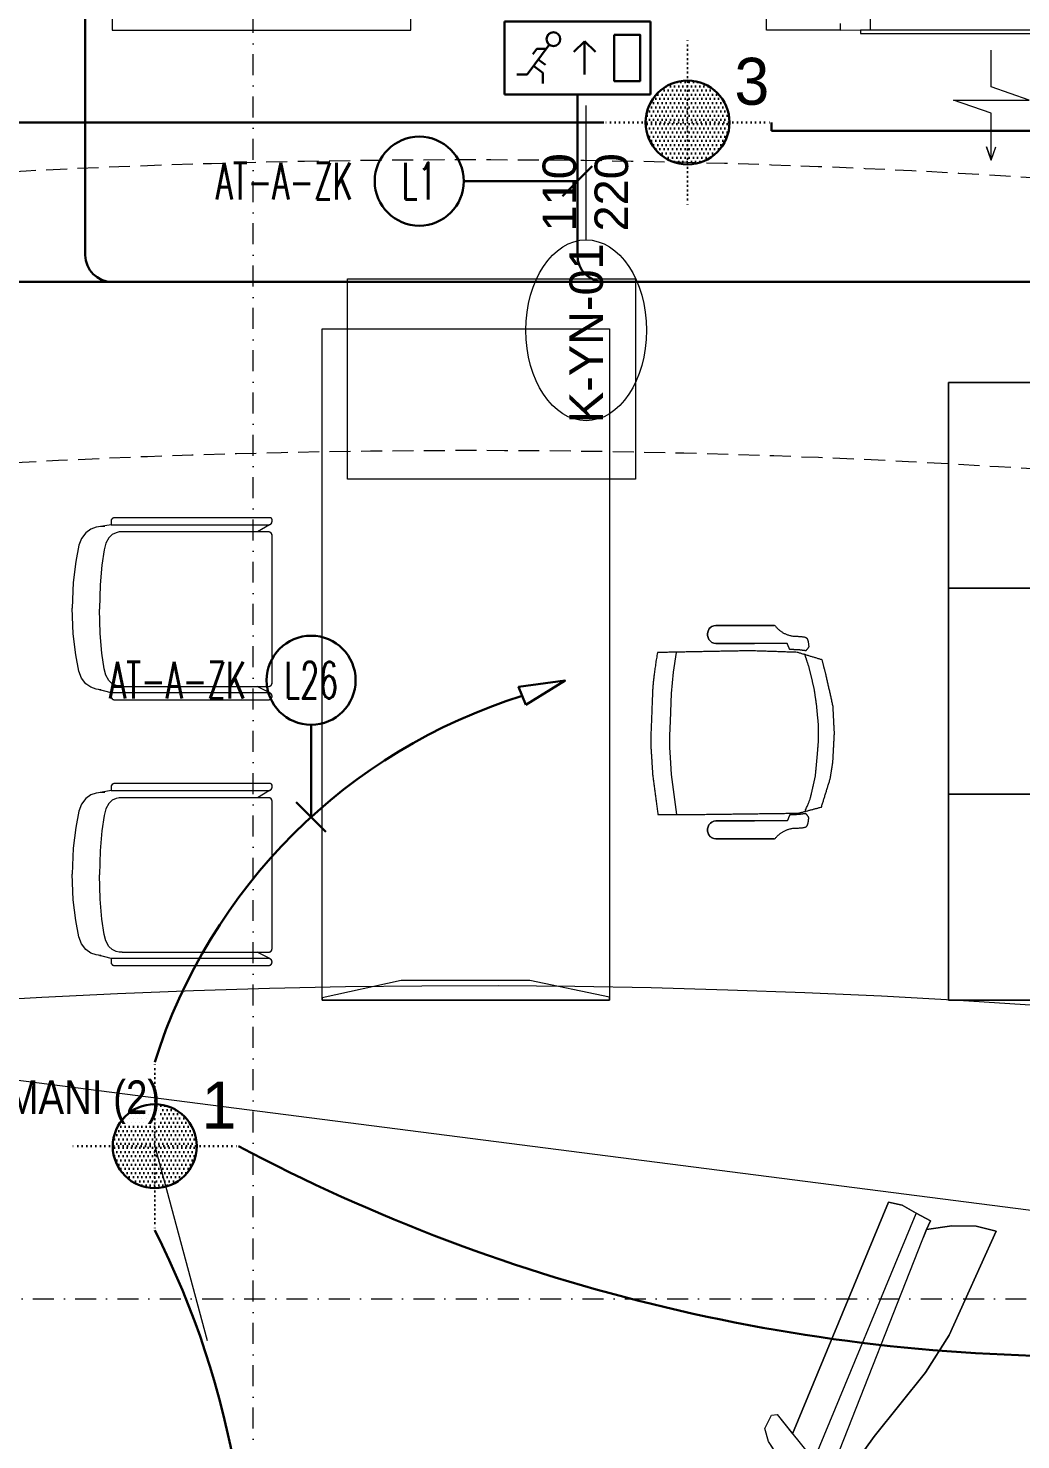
# Model space of a CAD drawing. Extents: x -1701 to 23780, y -363 to 7742.
# Drawn here: x 3955.5 to 4251.3, y 1943 to 2363.6 of the extents above; entities that cross this region are included whole.
import ezdxf
from ezdxf.enums import TextEntityAlignment as Align

# ---------------------------------------------------------------- set-up
doc = ezdxf.new("R2010")
doc.units = 0
doc.header["$LTSCALE"] = 25
doc.header["$MEASUREMENT"] = 0
for name, pattern in [('Audi$0$DASHDOT2', [0.5, 0.25, -0.125, 0, -0.125]), ('Audi$0$DOT2', [0.125, 0, -0.125]), ('Audi$0$HIDDEN', [0.375, 0.25, -0.125]), ('DOT2', [0.125, 0, -0.125])]:
    doc.linetypes.add(name, pattern=pattern)
doc.layers.get('0').update_dxf_attribs({"color": 9, "lineweight": 9})
for name, color, linetype, lineweight in [('31', 9, 'Continuous', 9), ('Audi$0$04', 8, 'Continuous', 9), ('Audi$0$05', 8, 'Continuous', 9), ('Audi$0$06D', 8, 'Continuous', 9), ('Audi$0$10', 8, 'Continuous', 9), ('Audi$0$11', 8, 'Continuous', 9), ('Audi$0$14', 8, 'Continuous', 9), ('Audi$0$20', 8, 'Audi$0$DOT2', 9), ('Audi$0$21', 8, 'Continuous', 9), ('Audi$0$22', 8, 'Continuous', 9), ('Audi$0$24', 8, 'Audi$0$DASHDOT2', 9), ('Audi$0$32-ekipman', 8, 'Continuous', 9), ('Audi$0$35', 8, 'Continuous', 9), ('E-1x8 W ACİL ÇIKIŞ ARMATÜRÜ (TİP2)', 7, 'Continuous', 30), ('E-Aydınlatma', 7, 'Continuous', 30), ('E-KABLO', 7, 'Continuous', 30), ('E-LİNYE', 7, 'Continuous', 30), ('E-YUKARI ÇIKAN HAT', 7, 'Continuous', 30)]:
    doc.layers.add(name, color=color, linetype=linetype, lineweight=lineweight)
doc.styles.add('Audi$0$Arial', font='arial.ttf', dxfattribs={"height": 2.5})
doc.styles.add('Audi$0$MuuM_TEXT-STANDART', font='ARIALN.TTF')
doc.styles.add('E-YAZI', font='txttw.shx')
doc.styles.add('TX-TEXT', font='')
doc.styles.get('TX-TEXT').set_extended_font_data('TrSah Futura Lt BT')

# ---------------------------------------------------------------- blocks, each defined once
blk = doc.blocks.new('Audi$0$P-AKS_AUDI')
at = {"layer": 'Audi$0$24'}
for points in [[(-700, -2590), (-700, 1250)], [(-3840, -800), (360, -800)]]:
    blk.add_lwpolyline(points, dxfattribs=at)
blk = doc.blocks.new('Audi$0$p-krt-yangindolabi_vw')
at = {"linetype": 'Continuous'}
blk.add_lwpolyline([(-37.41, 54.8), (-36, 58.78), (-36, 44.76), (-47.25, 40.82), (-24.75, 40.82), (-36, 36.88), (-36, 25.98)], dxfattribs=at)
for points in [[(-36, 58.78), (-37.41, 54.8)], [(-36, 58.78), (-34.59, 54.8)]]:
    blk.add_lwpolyline(points)
for points in [[(-72, 20), (-75, 20), (-75, 21), (3, 21), (3, 20)], [(-72, 0), (0, 0), (0, 20), (-72, 20)], [(0, 20), (-72, 0), (0, 0)]]:
    blk.add_lwpolyline(points, close=True)
blk = doc.blocks.new('Audi$0$p-zemin kat')
at = {"layer": 'Audi$0$11'}
blk.add_lwpolyline([(4197.5, 2363), (4287.5, 2363.15)], dxfattribs=at)
at = {"layer": 'Audi$0$14'}
for points in [[(3908, 2819.3), (3908, 2803), (3980.5, 2803), (3980.5, 2803), (3980.5, 2803), (3980.5, 2363), (4060.5, 2363), (4069.5, 2363), (4069.5, 2382), (4064.5, 2382), (4064.5, 2447), (3999.5, 2447), (3999.5, 2743), (4064.5, 2743), (4064.5, 2808), (4069.5, 2808), (4069.5, 2826.86)], [(4197.5, 2365), (4197.5, 2363), (4175.5, 2363), (4175.5, 2382), (4180.5, 2382), (4180.5, 2562), (4199.5, 2562), (4199.5, 2492), (4300.5, 2492), (4300.5, 2517), (4730.5, 2517), (4730.5, 2783), (4300.5, 2783), (4300.5, 2803), (4199.5, 2803), (4199.5, 2668), (4180.5, 2668), (4180.5, 2808), (4175.5, 2808), (4175.5, 2825)]]:
    blk.add_lwpolyline(points, dxfattribs=at)
at = {"layer": 'Audi$0$20', "linetype": 'Audi$0$HIDDEN', "lineweight": 0}
blk.add_arc((4088.57, -323.37), 2647.53, 80.45701, 156.55486, dxfattribs=at)
at = {"layer": 'Audi$0$24'}
blk.add_blockref('Audi$0$P-AKS_AUDI', (4722.5, 2785), dxfattribs=at)
at = {"layer": 'Audi$0$32-ekipman', "xscale": -1, "rotation": 180}
blk.add_blockref('Audi$0$p-krt-yangindolabi_vw', (4278.5, 2383), dxfattribs=at)
blk = doc.blocks.new('Audi$0$0_doorno')
blk.add_lwpolyline([(4.5, 0), (12.5, 0)])
blk.add_ellipse((-0.891, 0), major_axis=(-5.391, 0), ratio=0.666667)
at = {"style": 'Audi$0$Arial'}
blk.add_attdef('YUKSEKLIK', text='', height=2, dxfattribs=at).set_placement((5, 12.3), align=Align.TOP_LEFT)
blk.add_attdef('KAPINO', text='', height=2, dxfattribs=at).set_placement((0, 0), align=Align.MIDDLE)
blk.add_attdef('GENISLIK', text='', height=2, dxfattribs=at).set_placement((5, -3.789), align=Align.BOTTOM_LEFT)
blk = doc.blocks.new('Audi$0$Group-322-1')
for p, q in [((384781.331, 69370.2105), (384781.2966, 69370.1597)), ((384781.5743, 69369.9737), (384781.331, 69370.2105)), ((384781.2966, 69370.1597), (384781.2703, 69370.0916)), ((384781.2703, 69370.0916), (384781.2557, 69370.0172)), ((384781.2352, 69370.0373), (384781.1991, 69370.0045)), ((384781.2557, 69370.0172), (384781.2352, 69370.0373)), ((384781.9623, 69369.3941), (384781.2557, 69370.0169)), ((384781.2557, 69370.0169), (384781.2754, 69369.9991)), ((384781.1619, 69369.9731), (384781.1407, 69369.9383)), ((384781.1991, 69370.0045), (384781.1619, 69369.9731)), ((384781.784, 69369.4706), (384781.1997, 69370.004)), ((384781.6545, 69369.8691), (384781.5743, 69369.9737)), ((384781.1407, 69369.9383), (384781.6919, 69369.4347)), ((384781.7823, 69369.6607), (384781.6545, 69369.8691)), ((384781.9441, 69369.4245), (384781.7823, 69369.6607)), ((384781.6228, 69369.4109), (384781.7921, 69369.4695)), ((384781.7921, 69369.4695), (384781.8013, 69369.4647)), ((384781.8013, 69369.4647), (384781.8317, 69369.4193)), ((384781.8241, 69369.4453), (384781.8377, 69369.4563)), ((384781.8377, 69369.4563), (384781.862, 69369.4435)), ((384781.862, 69369.4435), (384781.8993, 69369.4183)), ((384781.9863, 69369.3597), (384781.9441, 69369.4245)), ((384781.6183, 69369.395), (384781.6228, 69369.4109)), ((384781.6494, 69369.3621), (384781.6183, 69369.395)), ((384781.7937, 69369.3845), (384781.6889, 69369.3595)), ((384781.7664, 69369.3807), (384781.9464, 69369.2177)), ((384781.8226, 69369.3912), (384781.7937, 69369.3845)), ((384781.8894, 69369.3631), (384781.8226, 69369.3912)), ((384781.8317, 69369.4193), (384781.8727, 69369.4049)), ((384781.8993, 69369.4183), (384781.9205, 69369.3851)), ((384781.9205, 69369.3851), (384781.9175, 69369.372)), ((384781.6889, 69369.3595), (384781.6494, 69369.3621)), ((384781.9084, 69369.3622), (384781.8894, 69369.3631)), ((384781.9175, 69369.372), (384781.9084, 69369.3622)), ((384781.9692, 69369.3081), (384781.9114, 69369.3606)), ((384781.97, 69369.3257), (384781.9863, 69369.3597)), ((384781.9978, 69369.329), (384781.9767, 69369.3483)), ((384781.9625, 69369.2298), (384782.008, 69369.3088)), ((384781.9659, 69369.2362), (384781.97, 69369.3257)), ((384782.008, 69369.3088), (384781.9978, 69369.329))]:
    blk.add_line(p, q)
blk.add_lwpolyline([(384781.331, 69370.2105), (384781.5743, 69369.9737), (384781.6545, 69369.8691), (384781.7823, 69369.6607), (384781.9441, 69369.4245), (384781.9863, 69369.3597), (384781.9796, 69369.3457), (384781.9978, 69369.329), (384782.008, 69369.3088), (384781.9659, 69369.2362), (384781.9464, 69369.2177), (384781.7687, 69369.3785), (384781.6889, 69369.3595), (384781.6494, 69369.3621), (384781.6183, 69369.395), (384781.6228, 69369.4109), (384781.6919, 69369.4347), (384781.1407, 69369.9383), (384781.1619, 69369.9731), (384781.1991, 69370.0045), (384781.2352, 69370.0373), (384781.2557, 69370.0169), (384781.2703, 69370.0916), (384781.2966, 69370.1597)], close=True)
blk = doc.blocks.new('Audi$0$p-audi_arac')
at = {"layer": 'Audi$0$06D', "lineweight": 0, "flags": 128}
blk.add_lwpolyline([(695.6, 0.8), (-4.4, 0.8), (-4.4, 400.8), (695.6, 400.8)], close=True, dxfattribs=at)
at = {"xscale": 99.99999999999999, "yscale": 99.99999999999999, "zscale": 99.99999999999999, "rotation": 117.1763778173342}
blk.add_blockref('Audi$0$Group-322-1', (23745751.03, -31061967.79), dxfattribs=at)
blk = doc.blocks.new('Audi$0$Group-41-1')
for p, q in [((384804.5645, 69162.035), (384804.5645, 69161.585)), ((384805.1779, 69162.035), (384804.5645, 69162.035)), ((384805.1779, 69161.585), (384805.1779, 69162.035)), ((384804.5645, 69161.585), (384805.1779, 69161.585))]:
    blk.add_line(p, q)
at = {"flags": 128}
blk.add_lwpolyline([(384804.5645, 69162.035), (384805.1779, 69162.035), (384805.1779, 69161.585), (384804.5645, 69161.585)], close=True, dxfattribs=at)
blk = doc.blocks.new('Audi$0$Group-42-1')
at = {"layer": 'Audi$0$05', "color": 7}
for p in [(-1.2267, 0), (-0.6133, 0), (0, 0)]:
    blk.add_blockref('Audi$0$Group-41-1', p, dxfattribs=at)
blk = doc.blocks.new('Audi$0$Group-32-1')
for p, q in [((384804.5516, 69159.371), (384804.573, 69159.3356)), ((384804.5731, 69159.3699), (384804.573, 69159.3694)), ((384804.573, 69159.3694), (384804.573, 69159.3689)), ((384804.573, 69159.3689), (384804.573, 69158.9239)), ((384804.5732, 69159.3709), (384804.5731, 69159.3704)), ((384804.5731, 69159.3704), (384804.5731, 69159.3699)), ((384804.5733, 69159.3713), (384804.5732, 69159.3709)), ((384804.5735, 69159.3718), (384804.5733, 69159.3713)), ((384804.5736, 69159.3723), (384804.5735, 69159.3718)), ((384804.5738, 69159.3727), (384804.5736, 69159.3723)), ((384804.574, 69159.3732), (384804.5738, 69159.3727)), ((384804.5742, 69159.3736), (384804.574, 69159.3732)), ((384804.5745, 69159.374), (384804.5742, 69159.3736)), ((384804.5747, 69159.3745), (384804.5745, 69159.374)), ((384804.575, 69159.3749), (384804.5747, 69159.3745)), ((384804.5753, 69159.3752), (384804.575, 69159.3749)), ((384804.5756, 69159.3756), (384804.5753, 69159.3752)), ((384804.576, 69159.376), (384804.5756, 69159.3756)), ((384804.5763, 69159.3763), (384804.576, 69159.376)), ((384804.5767, 69159.3766), (384804.5763, 69159.3763)), ((384804.5771, 69159.3769), (384804.5767, 69159.3766)), ((384804.5775, 69159.3772), (384804.5771, 69159.3769)), ((384804.5779, 69159.3775), (384804.5775, 69159.3772)), ((384804.5783, 69159.3777), (384804.5779, 69159.3775)), ((384804.5788, 69159.3779), (384804.5783, 69159.3777)), ((384804.5792, 69159.3781), (384804.5788, 69159.3779)), ((384804.5797, 69159.3783), (384804.5792, 69159.3781)), ((384804.5801, 69159.3785), (384804.5797, 69159.3783)), ((384804.5806, 69159.3786), (384804.5801, 69159.3785)), ((384804.5811, 69159.3787), (384804.5806, 69159.3786)), ((384804.5816, 69159.3788), (384804.5811, 69159.3787)), ((384804.5821, 69159.3789), (384804.5816, 69159.3788)), ((384804.5825, 69159.3789), (384804.5821, 69159.3789)), ((384804.583, 69159.3789), (384804.5825, 69159.3789)), ((384805.023, 69159.3789), (384804.583, 69159.3789)), ((384805.0235, 69159.3789), (384805.023, 69159.3789)), ((384805.024, 69159.3789), (384805.0235, 69159.3789)), ((384805.0245, 69159.3788), (384805.024, 69159.3789)), ((384805.0249, 69159.3787), (384805.0245, 69159.3788)), ((384805.0254, 69159.3786), (384805.0249, 69159.3787)), ((384805.0259, 69159.3785), (384805.0254, 69159.3786)), ((384805.0264, 69159.3783), (384805.0259, 69159.3785)), ((384805.0268, 69159.3781), (384805.0264, 69159.3783)), ((384805.0273, 69159.3779), (384805.0268, 69159.3781)), ((384805.0277, 69159.3777), (384805.0273, 69159.3779)), ((384805.0281, 69159.3775), (384805.0277, 69159.3777)), ((384805.0285, 69159.3772), (384805.0281, 69159.3775)), ((384805.029, 69159.3769), (384805.0285, 69159.3772)), ((384805.0293, 69159.3766), (384805.029, 69159.3769)), ((384805.0297, 69159.3763), (384805.0293, 69159.3766)), ((384805.0301, 69159.376), (384805.0297, 69159.3763)), ((384805.0304, 69159.3756), (384805.0301, 69159.376)), ((384805.0307, 69159.3752), (384805.0304, 69159.3756)), ((384805.031, 69159.3749), (384805.0307, 69159.3752)), ((384805.0313, 69159.3745), (384805.031, 69159.3749)), ((384805.0316, 69159.374), (384805.0313, 69159.3745)), ((384805.0318, 69159.3736), (384805.0316, 69159.374)), ((384805.032, 69159.3732), (384805.0318, 69159.3736)), ((384805.0322, 69159.3727), (384805.032, 69159.3732)), ((384805.0324, 69159.3723), (384805.0322, 69159.3727)), ((384805.0326, 69159.3718), (384805.0324, 69159.3723)), ((384805.0327, 69159.3713), (384805.0326, 69159.3718)), ((384805.0328, 69159.3709), (384805.0327, 69159.3713)), ((384805.0329, 69159.3704), (384805.0328, 69159.3709)), ((384805.0329, 69159.3699), (384805.0329, 69159.3704)), ((384805.033, 69159.3694), (384805.0329, 69159.3699)), ((384805.0521, 69159.3725), (384805.033, 69159.3345)), ((384805.033, 69159.3689), (384805.033, 69159.3694)), ((384805.033, 69158.9322), (384805.033, 69159.3689)), ((384805.033, 69158.9322), (384805.033, 69158.9322)), ((384804.5516, 69158.8992), (384804.558, 69158.8616)), ((384805.0524, 69158.8992), (384805.0423, 69158.8616))]:
    blk.add_line(p, q)
at = {"flags": 128}
for points in [[(384804.5309, 69158.9092), (384804.5309, 69158.9087), (384804.531, 69158.9082), (384804.531, 69158.9077), (384804.5311, 69158.9072), (384804.5312, 69158.9068), (384804.5314, 69158.9063), (384804.5315, 69158.9058), (384804.5317, 69158.9054), (384804.5319, 69158.9049), (384804.5321, 69158.9045), (384804.5324, 69158.904), (384804.5326, 69158.9036), (384804.5329, 69158.9032), (384804.5332, 69158.9028), (384804.5335, 69158.9025), (384804.5339, 69158.9021), (384804.5342, 69158.9018), (384804.5346, 69158.9015), (384804.535, 69158.9012), (384804.5354, 69158.9009), (384804.5358, 69158.9006), (384804.5362, 69158.9004), (384804.5367, 69158.9001), (384804.5371, 69158.8999), (384804.5376, 69158.8998), (384804.538, 69158.8996), (384804.5385, 69158.8995), (384804.539, 69158.8994), (384804.5395, 69158.8993), (384804.54, 69158.8992), (384804.5404, 69158.8992), (384804.5409, 69158.8992), (384804.5516, 69158.8992), (384804.5516, 69159.3689), (384804.5516, 69159.3694), (384804.5516, 69159.3699), (384804.5515, 69159.3704), (384804.5515, 69159.3709), (384804.5513, 69159.3713), (384804.5512, 69159.3718), (384804.5511, 69159.3723), (384804.5509, 69159.3727), (384804.5507, 69159.3732), (384804.5505, 69159.3736), (384804.5502, 69159.374), (384804.55, 69159.3745), (384804.5497, 69159.3749), (384804.5494, 69159.3752), (384804.5491, 69159.3756), (384804.5487, 69159.376), (384804.5484, 69159.3763), (384804.548, 69159.3766), (384804.5476, 69159.3769), (384804.5472, 69159.3772), (384804.5468, 69159.3775), (384804.5464, 69159.3777), (384804.5459, 69159.3779), (384804.5455, 69159.3781), (384804.545, 69159.3783), (384804.5445, 69159.3785), (384804.5441, 69159.3786), (384804.5436, 69159.3787), (384804.5431, 69159.3788), (384804.5426, 69159.3789), (384804.5421, 69159.3789), (384804.5416, 69159.3789), (384804.5359, 69159.3789), (384804.5357, 69159.3789), (384804.5354, 69159.3789), (384804.5352, 69159.3788), (384804.535, 69159.3788), (384804.5347, 69159.3788), (384804.5345, 69159.3787), (384804.5343, 69159.3786), (384804.534, 69159.3785), (384804.5338, 69159.3784), (384804.5336, 69159.3783), (384804.5334, 69159.3782), (384804.5332, 69159.3781), (384804.533, 69159.3779), (384804.5328, 69159.3778), (384804.5326, 69159.3776), (384804.5324, 69159.3774), (384804.5322, 69159.3773), (384804.5321, 69159.3771), (384804.5319, 69159.3769), (384804.5318, 69159.3767), (384804.5316, 69159.3765), (384804.5315, 69159.3763), (384804.5314, 69159.376), (384804.5313, 69159.3758), (384804.5312, 69159.3756), (384804.5312, 69159.3754), (384804.5311, 69159.3751), (384804.531, 69159.3749), (384804.531, 69159.3746), (384804.531, 69159.3744), (384804.5309, 69159.3741), (384804.5309, 69159.3739), (384804.5309, 69158.9092)], [(384805.0521, 69158.8992), (384805.0628, 69158.8992), (384805.0633, 69158.8992), (384805.0638, 69158.8992), (384805.0642, 69158.8993), (384805.0647, 69158.8994), (384805.0652, 69158.8995), (384805.0657, 69158.8996), (384805.0661, 69158.8998), (384805.0666, 69158.8999), (384805.0671, 69158.9001), (384805.0675, 69158.9004), (384805.0679, 69158.9006), (384805.0683, 69158.9009), (384805.0687, 69158.9012), (384805.0691, 69158.9015), (384805.0695, 69158.9018), (384805.0698, 69158.9021), (384805.0702, 69158.9025), (384805.0705, 69158.9028), (384805.0708, 69158.9032), (384805.0711, 69158.9036), (384805.0714, 69158.904), (384805.0716, 69158.9045), (384805.0718, 69158.9049), (384805.072, 69158.9054), (384805.0722, 69158.9058), (384805.0723, 69158.9063), (384805.0725, 69158.9068), (384805.0726, 69158.9072), (384805.0727, 69158.9077), (384805.0727, 69158.9082), (384805.0728, 69158.9087), (384805.0728, 69158.9092), (384805.0728, 69159.3689), (384805.0728, 69159.3694), (384805.0727, 69159.3699), (384805.0727, 69159.3704), (384805.0726, 69159.3709), (384805.0725, 69159.3713), (384805.0723, 69159.3718), (384805.0722, 69159.3723), (384805.072, 69159.3727), (384805.0718, 69159.3732), (384805.0716, 69159.3736), (384805.0714, 69159.374), (384805.0711, 69159.3745), (384805.0708, 69159.3749), (384805.0705, 69159.3752), (384805.0702, 69159.3756), (384805.0698, 69159.376), (384805.0695, 69159.3763), (384805.0691, 69159.3766), (384805.0687, 69159.3769), (384805.0683, 69159.3772), (384805.0679, 69159.3775), (384805.0675, 69159.3777), (384805.0671, 69159.3779), (384805.0666, 69159.3781), (384805.0661, 69159.3783), (384805.0657, 69159.3785), (384805.0652, 69159.3786), (384805.0647, 69159.3787), (384805.0642, 69159.3788), (384805.0638, 69159.3789), (384805.0633, 69159.3789), (384805.0628, 69159.3789), (384805.0621, 69159.3789), (384805.0616, 69159.3789), (384805.0611, 69159.3789), (384805.0606, 69159.3788), (384805.0601, 69159.3787), (384805.0596, 69159.3786), (384805.0592, 69159.3785), (384805.0587, 69159.3783), (384805.0582, 69159.3781), (384805.0578, 69159.3779), (384805.0574, 69159.3777), (384805.0569, 69159.3775), (384805.0565, 69159.3772), (384805.0561, 69159.3769), (384805.0557, 69159.3766), (384805.0554, 69159.3763), (384805.055, 69159.376), (384805.0547, 69159.3756), (384805.0543, 69159.3752), (384805.054, 69159.3749), (384805.0538, 69159.3745), (384805.0535, 69159.374), (384805.0533, 69159.3736), (384805.053, 69159.3732), (384805.0528, 69159.3727), (384805.0527, 69159.3723), (384805.0525, 69159.3718), (384805.0524, 69159.3713), (384805.0523, 69159.3709), (384805.0522, 69159.3704), (384805.0521, 69159.3699), (384805.0521, 69159.3694), (384805.0521, 69159.3689), (384805.0521, 69158.8992)]]:
    blk.add_lwpolyline(points, close=True, dxfattribs=at)
for points in [[(384804.5309, 69158.9092, 0.414214), (384804.5409, 69158.8992), (384804.5516, 69158.8992), (384804.5516, 69159.3689, 0.414214), (384804.5416, 69159.3789), (384804.5359, 69159.3789, 0.414214), (384804.5309, 69159.3739)], [(384805.0521, 69158.8992), (384805.0628, 69158.8992, 0.414214), (384805.0728, 69158.9092), (384805.0728, 69159.3689, 0.414214), (384805.0628, 69159.3789), (384805.0621, 69159.3789, 0.414214), (384805.0521, 69159.3689)]]:
    blk.add_lwpolyline(points, format="xyb", close=True, dxfattribs=at)
blk.add_lwpolyline([(384805.033, 69158.9322), (384805.033, 69159.3689, 0.414214), (384805.023, 69159.3789), (384804.583, 69159.3789, 0.414214), (384804.573, 69159.3689), (384804.573, 69158.9239), (384804.5738, 69158.9202)], format="xyb", dxfattribs=at)
for points in [[(384804.573, 69158.9322), (384804.573, 69158.9239), (384804.5752, 69158.9142), (384804.5804, 69158.903), (384804.5903, 69158.8926), (384804.6064, 69158.8839), (384804.6258, 69158.8783), (384804.6716, 69158.8721), (384804.7307, 69158.8665), (384804.803, 69158.8644)], [(384805.033, 69158.9322), (384805.033, 69158.9239), (384805.0308, 69158.9142), (384805.0256, 69158.903), (384805.0157, 69158.8926), (384804.9996, 69158.8839), (384804.9803, 69158.8783), (384804.9344, 69158.8721), (384804.8753, 69158.8665), (384804.803, 69158.8644)], [(384804.5569, 69158.8806), (384804.5569, 69158.8686), (384804.5592, 69158.8546), (384804.5647, 69158.8386), (384804.5752, 69158.8236), (384804.5922, 69158.8111), (384804.6127, 69158.8031), (384804.6612, 69158.7941), (384804.7237, 69158.7861), (384804.8002, 69158.7831)], [(384805.0434, 69158.8658), (384805.0434, 69158.8686), (384805.0412, 69158.8546), (384805.0357, 69158.8386), (384805.0252, 69158.8236), (384805.0082, 69158.8111), (384804.9877, 69158.8031), (384804.9392, 69158.7941), (384804.8767, 69158.7861), (384804.8002, 69158.7831)]]:
    blk.add_lwpolyline(points, dxfattribs=at)
blk = doc.blocks.new('Audi$0$Group-258-1')
at = {"linetype": 'Continuous'}
for p, q in [((384800.0983, 69164.505), (384800.0936, 69164.5084)), ((384800.71, 69164.505), (384800.7146, 69164.5084)), ((384800.2257, 69164.3995), (384800.1668, 69164.4084)), ((384800.2892, 69164.3936), (384800.2257, 69164.3995)), ((384800.3717, 69164.3904), (384800.2892, 69164.3936)), ((384800.4137, 69164.389), (384800.3717, 69164.3904)), ((384800.4502, 69164.389), (384800.4137, 69164.389)), ((384800.4792, 69164.3908), (384800.4502, 69164.389)), ((384800.5299, 69164.394), (384800.4792, 69164.3908)), ((384800.5895, 69164.4019), (384800.5299, 69164.394)), ((384800.6491, 69164.4097), (384800.5895, 69164.4019))]:
    blk.add_line(p, q, dxfattribs=at)
at = {"linetype": 'Continuous', "flags": 128}
for points in [[(384800.0862, 69164.6997), (384800.0862, 69164.6409), (384800.0862, 69164.6409)], [(384800.722, 69164.6997), (384800.722, 69164.6409), (384800.722, 69164.6409)], [(384800.0862, 69164.6409), (384800.0862, 69164.5259), (384800.0862, 69164.6409)], [(384800.1395, 69164.5259), (384800.1395, 69164.6409), (384800.1395, 69164.6409)], [(384800.6687, 69164.5259), (384800.6687, 69164.6409), (384800.6687, 69164.6409)], [(384800.722, 69164.6409), (384800.722, 69164.5259), (384800.722, 69164.6409)], [(384800.0862, 69164.5259), (384800.0862, 69164.5259), (384800.087, 69164.52)], [(384800.0862, 69164.5259), (384800.087, 69164.52), (384800.087, 69164.52)], [(384800.087, 69164.52), (384800.087, 69164.52), (384800.0892, 69164.5143)], [(384800.087, 69164.52), (384800.0892, 69164.5143), (384800.0892, 69164.5143)], [(384800.0892, 69164.5143), (384800.0892, 69164.5143), (384800.0929, 69164.5094)], [(384800.0892, 69164.5143), (384800.0936, 69164.5084), (384800.0929, 69164.5094)], [(384800.0977, 69164.5054), (384800.0977, 69164.5054), (384800.1034, 69164.5026)], [(384800.0977, 69164.5054), (384800.1034, 69164.5026), (384800.1034, 69164.5026)], [(384800.1034, 69164.5026), (384800.1034, 69164.5026), (384800.1096, 69164.5011)], [(384800.1034, 69164.5026), (384800.1096, 69164.5011), (384800.1096, 69164.5011)], [(384800.1096, 69164.5011), (384800.1096, 69164.5011), (384800.1161, 69164.5011)], [(384800.1096, 69164.5011), (384800.1161, 69164.5011), (384800.1161, 69164.5011)], [(384800.1161, 69164.5011), (384800.1161, 69164.5011), (384800.1223, 69164.5026)], [(384800.1161, 69164.5011), (384800.1223, 69164.5026), (384800.1223, 69164.5026)], [(384800.1223, 69164.5026), (384800.1223, 69164.5026), (384800.128, 69164.5054)], [(384800.1223, 69164.5026), (384800.128, 69164.5054), (384800.128, 69164.5054)], [(384800.128, 69164.5054), (384800.128, 69164.5054), (384800.1328, 69164.5094)], [(384800.128, 69164.5054), (384800.1328, 69164.5094), (384800.1328, 69164.5094)], [(384800.1328, 69164.5094), (384800.1328, 69164.5094), (384800.1365, 69164.5143)], [(384800.1328, 69164.5094), (384800.1365, 69164.5143), (384800.1365, 69164.5143)], [(384800.1365, 69164.5143), (384800.1365, 69164.5143), (384800.1387, 69164.52)], [(384800.1365, 69164.5143), (384800.1387, 69164.52), (384800.1387, 69164.52)], [(384800.1387, 69164.52), (384800.1387, 69164.52), (384800.1395, 69164.5259)], [(384800.1387, 69164.52), (384800.1395, 69164.5259), (384800.1395, 69164.5259)], [(384800.6695, 69164.52), (384800.6695, 69164.52), (384800.6687, 69164.5259)], [(384800.6695, 69164.52), (384800.6687, 69164.5259), (384800.6687, 69164.5259)], [(384800.6718, 69164.5143), (384800.6718, 69164.5143), (384800.6695, 69164.52)], [(384800.6718, 69164.5143), (384800.6695, 69164.52), (384800.6695, 69164.52)], [(384800.6754, 69164.5094), (384800.6754, 69164.5094), (384800.6718, 69164.5143)], [(384800.6754, 69164.5094), (384800.6718, 69164.5143), (384800.6718, 69164.5143)], [(384800.6802, 69164.5054), (384800.6802, 69164.5054), (384800.6754, 69164.5094)], [(384800.6802, 69164.5054), (384800.6754, 69164.5094), (384800.6754, 69164.5094)], [(384800.6859, 69164.5026), (384800.6859, 69164.5026), (384800.6802, 69164.5054)], [(384800.6859, 69164.5026), (384800.6802, 69164.5054), (384800.6802, 69164.5054)], [(384800.6922, 69164.5011), (384800.6922, 69164.5011), (384800.6859, 69164.5026)], [(384800.6922, 69164.5011), (384800.6859, 69164.5026), (384800.6859, 69164.5026)], [(384800.6986, 69164.5011), (384800.6986, 69164.5011), (384800.6922, 69164.5011)], [(384800.6986, 69164.5011), (384800.6922, 69164.5011), (384800.6922, 69164.5011)], [(384800.7048, 69164.5026), (384800.7048, 69164.5026), (384800.6986, 69164.5011)], [(384800.7048, 69164.5026), (384800.6986, 69164.5011), (384800.6986, 69164.5011)], [(384800.7105, 69164.5054), (384800.7105, 69164.5054), (384800.7048, 69164.5026)], [(384800.7105, 69164.5054), (384800.7048, 69164.5026), (384800.7048, 69164.5026)], [(384800.719, 69164.5143), (384800.7146, 69164.5084), (384800.7153, 69164.5094)], [(384800.719, 69164.5143), (384800.719, 69164.5143), (384800.7153, 69164.5094)], [(384800.7213, 69164.52), (384800.7213, 69164.52), (384800.719, 69164.5143)], [(384800.7213, 69164.52), (384800.719, 69164.5143), (384800.719, 69164.5143)], [(384800.722, 69164.5259), (384800.722, 69164.5259), (384800.7213, 69164.52)], [(384800.722, 69164.5259), (384800.7213, 69164.52), (384800.7213, 69164.52)]]:
    blk.add_lwpolyline(points, close=True, dxfattribs=at)
at = {"linetype": 'Continuous'}
for points in [[(384800.4074, 69164.8792), (384800.3673, 69164.8772), (384800.3272, 69164.8751)], [(384800.4932, 69164.8746), (384800.4503, 69164.8769), (384800.4074, 69164.8792)], [(384800.1886, 69164.8426), (384800.1775, 69164.8055), (384800.1663, 69164.7685)], [(384800.2312, 69164.8536), (384800.2099, 69164.8481), (384800.1886, 69164.8426)], [(384800.3272, 69164.8751), (384800.2792, 69164.8644), (384800.2312, 69164.8536)], [(384800.5432, 69164.8666), (384800.5182, 69164.8706), (384800.4932, 69164.8746)], [(384800.6271, 69164.8405), (384800.5851, 69164.8535), (384800.5432, 69164.8666)], [(384800.6454, 69164.7717), (384800.6363, 69164.8061), (384800.6271, 69164.8405)], [(384800.1182, 69164.7571), (384800.1184, 69164.788), (384800.1261, 69164.8013), (384800.1481, 69164.8026)], [(384800.1481, 69164.8026), (384800.1523, 69164.8031), (384800.1616, 69164.7937)], [(384800.1616, 69164.7937), (384800.1601, 69164.7826), (384800.1585, 69164.7715)], [(384800.2113, 69164.8039), (384800.1911, 69164.7972), (384800.1708, 69164.7905)], [(384800.2746, 69164.8191), (384800.2429, 69164.8115), (384800.2113, 69164.8039)], [(384800.3252, 69164.8264), (384800.2999, 69164.8227), (384800.2746, 69164.8191)], [(384800.3841, 69164.8318), (384800.3546, 69164.8291), (384800.3252, 69164.8264)], [(384800.4307, 69164.8318), (384800.4074, 69164.8318), (384800.3841, 69164.8318)], [(384800.4872, 69164.8271), (384800.4589, 69164.8295), (384800.4307, 69164.8318)], [(384800.5356, 69164.8225), (384800.5114, 69164.8248), (384800.4872, 69164.8271)], [(384800.5919, 69164.8096), (384800.5638, 69164.8161), (384800.5356, 69164.8225)], [(384800.637, 69164.7924), (384800.6046, 69164.8075), (384800.5919, 69164.8096)], [(384800.6601, 69164.8026), (384800.656, 69164.8031), (384800.6466, 69164.7937)], [(384800.6466, 69164.7937), (384800.6482, 69164.7826), (384800.6497, 69164.7715)], [(384800.69, 69164.7571), (384800.6898, 69164.788), (384800.6822, 69164.8013), (384800.6601, 69164.8026)], [(384800.0854, 69164.7011), (384800.1126, 69164.7212), (384800.1182, 69164.7571)], [(384800.1585, 69164.7715), (384800.1583, 69164.7588), (384800.158, 69164.7461)], [(384800.1663, 69164.7685), (384800.1639, 69164.6975), (384800.1616, 69164.6266)], [(384800.6491, 69164.4746), (384800.6472, 69164.6232), (384800.6454, 69164.7717)], [(384800.6497, 69164.7715), (384800.65, 69164.7588), (384800.6502, 69164.7461)], [(384800.7229, 69164.7011), (384800.6957, 69164.7212), (384800.69, 69164.7571)], [(384800.158, 69164.7461), (384800.1488, 69164.7423), (384800.1395, 69164.7385)], [(384800.1395, 69164.7385), (384800.1395, 69164.6897), (384800.1395, 69164.6409)], [(384800.6502, 69164.7461), (384800.6595, 69164.7423), (384800.6687, 69164.7385)], [(384800.6687, 69164.7385), (384800.6687, 69164.6897), (384800.6687, 69164.6409)], [(384800.1616, 69164.6266), (384800.1642, 69164.4892), (384800.1668, 69164.3518)], [(384800.6491, 69164.3531), (384800.6491, 69164.4138), (384800.6491, 69164.4746)], [(384800.1668, 69164.3518), (384800.2302, 69164.3409), (384800.278, 69164.3374)], [(384800.278, 69164.3374), (384800.3427, 69164.3349), (384800.4074, 69164.3324)], [(384800.4074, 69164.3324), (384800.4288, 69164.3324), (384800.4502, 69164.3324)], [(384800.4502, 69164.3324), (384800.4901, 69164.3349), (384800.5299, 69164.3374)], [(384800.5299, 69164.3374), (384800.5895, 69164.3452), (384800.6491, 69164.3531)]]:
    blk.add_open_spline(points, degree=2, dxfattribs=at)
blk = doc.blocks.new('Audi$0$p-ma-audi')
for p, q in [((-7.57, 155.19), (-7.57, 200)), ((-85.7, 155.19), (-7.57, 155.19))]:
    blk.add_line(p, q)
at = {"flags": 128}
for points in [[(-7.57, 200), (-7.57, 214.96), (-93.45, 214.96), (-93.45, 155.19), (-85.7, 155.19)], [(-85.7, 0.04), (-85.7, 0.94), (-61.93, 5.88), (-23.62, 5.88), (0, 0.73), (0, 0), (-85.67, 0)]]:
    blk.add_lwpolyline(points, dxfattribs=at)
for points in [[(-85.7, 200), (-85.7, 0), (0, 0), (0, 200), (-85.7, 200)], [(-85.7, 200), (-85.7, 0), (0, 0), (0, 200)]]:
    blk.add_lwpolyline(points, close=True, dxfattribs=at)
blk = doc.blocks.new('Audi')
at = {"layer": 'Audi$0$20', "linetype": 'Audi$0$HIDDEN', "lineweight": 0}
blk.add_lwpolyline([(1754.32, 730, -0.342283), (4527.5, 2199.66, -0.342283)], format="xyb", dxfattribs=at)
at = {"layer": 'Audi$0$35'}
blk.add_arc((4088.57, -323.37), 2401.58, 85.46185, 153.71717, dxfattribs=at)
at = {"layer": 'Audi$0$04', "rotation": 172.6899395192608}
blk.add_blockref('Audi$0$p-audi_arac', (4622.37, 1965.03), dxfattribs=at)
at = {"layer": 'Audi$0$05', "color": 7, "xscale": -1}
blk.add_blockref('Audi$0$p-ma-audi', (4043.06, 2074), dxfattribs=at)
at = {"layer": 'Audi$0$05', "color": 7, "xscale": 100, "yscale": 100, "zscale": 100, "rotation": 270}
blk.add_blockref('Audi$0$Group-42-1', (-6911928.78, 38482591.84), dxfattribs=at)
at = {"layer": 'Audi$0$05', "color": 7, "extrusion": (0, 0, -1), "xscale": -100, "yscale": 100, "zscale": -100, "rotation": 90}
for name, p in [('Audi$0$Group-32-1', (6911909.74, 38482670.8)), ('Audi$0$Group-258-1', (6912292.16, 38482194.26)), ('Audi$0$Group-32-1', (6911909.74, 38482591.62))]:
    blk.add_blockref(name, p, dxfattribs=at)
at = {"layer": 'Audi$0$10'}
blk.add_blockref('Audi$0$p-zemin kat', (0, 0), dxfattribs=at)
at = {"layer": 'Audi$0$22'}
ref = blk.add_blockref('Audi$0$0_doorno', (4121.77, 2278.03), dxfattribs=dict(at, xscale=5, yscale=5, zscale=5, rotation=90))
ref.add_attrib('KAPINO', 'K-YN-01', dxfattribs={"layer": '0', "height": 10, "rotation": 90, "style": 'Audi$0$Arial'}).set_placement((4121.77, 2272.71), align=Align.MIDDLE)
ref.add_attrib('GENISLIK', '110', dxfattribs={"layer": '0', "height": 10, "rotation": 90, "style": 'Audi$0$Arial'}).set_placement((4121.77, 2303.03), align=Align.BOTTOM_LEFT)
ref.add_attrib('YUKSEKLIK', '220', dxfattribs={"layer": '0', "height": 10, "rotation": 90, "style": 'Audi$0$Arial'}).set_placement((4124.27, 2303.03), align=Align.TOP_LEFT)
at = {"layer": 'Audi$0$21', "style": 'Audi$0$MuuM_TEXT-STANDART'}
blk.add_text('SATIŞ DANIŞMANI (2)', height=10, dxfattribs=at).set_placement((3877.73, 2040.09))
blk = doc.blocks.new('p-bur-VW-spotlight')
at = {"layer": 'E-Aydınlatma'}
h = blk.add_hatch(dxfattribs=at)
h.set_pattern_fill('DOTS', color=4, scale=20)
edge = h.paths.add_edge_path()
edge.add_arc((0, 0), 12.5, 0, 360)
at = {"layer": 'E-Aydınlatma', "color": 4, "linetype": 'DOT2', "ltscale": 0.4}
for q in [(0, 25), (-25, 0), (0, -25), (25, 0)]:
    blk.add_line((0, 0), q, dxfattribs=at)
at = {"layer": 'E-Aydınlatma', "color": 4, "linetype": 'ByBlock'}
blk.add_circle((0, 0), 12.5, dxfattribs=at)
at = {"layer": 'E-Aydınlatma', "color": 4, "style": 'TX-TEXT', "text_generation_flag": 4}
blk.add_attdef('W', text='', height=14, rotation=180, dxfattribs=at).set_placement((19.53, 11.56), align=Align.MIDDLE_CENTER)
blk = doc.blocks.new('3.10 kotu elk')
at = {"color": 2, "linetype": 'ByBlock'}
ref = blk.add_blockref('p-bur-VW-spotlight', (4152, -1869.5), dxfattribs=at)
ref.add_attrib('W', '3', dxfattribs={"height": 14, "rotation": 180, "style": 'TX-TEXT', "text_generation_flag": 6}).set_placement((4171.15, -1868.43), align=Align.BOTTOM_CENTER)
blk = doc.blocks.new('100_1x8 W ACİL ÇIKIŞ ARMATÜRÜ (TİP2)')
at = {"layer": 'E-1x8 W ACİL ÇIKIŞ ARMATÜRÜ (TİP2)', "color": 4}
for p, q in [((-3.4, 0), (-3.4, 3.4)), ((-3.4, 3.4), (3.4, 3.4)), ((3.4, 3.4), (3.4, 0)), ((3.4, 0), (-3.4, 0))]:
    blk.add_line(p, q, dxfattribs=at)
at = {"layer": 'E-1x8 W ACİL ÇIKIŞ ARMATÜRÜ (TİP2)', "color": 1}
for p, q in [((-1.305, 2.317), (-2.331, 0.937)), ((-1.882, 2.125), (-2.072, 1.87)), ((-1.448, 2.125), (-1.882, 2.125)), ((-0.16, 1.989), (0.335, 2.471)), ((0.34, 2.476), (0.34, 0.934)), ((0.34, 2.476), (0.84, 1.989)), ((-1.608, 1.01), (-2.039, 1.33)), ((-1.484, 1.378), (-1.818, 1.627)), ((-2.821, 0.937), (-2.331, 0.937)), ((-1.608, 1.01), (-1.608, 0.516))]:
    blk.add_line(p, q, dxfattribs=at)
blk.add_lwpolyline([(1.715, 2.777), (2.92, 2.777), (2.92, 0.623), (1.715, 0.623)], close=True, dxfattribs=at)
blk.add_circle((-1.115, 2.574), 0.32, dxfattribs=at)

msp = doc.modelspace()

# ---------------------------------------------------------------- linework, layer by layer
at = {"layer": '31'}
msp.add_lwpolyline([(3993.2, 2030.5), (4008.84, 1972.57)], dxfattribs=at)
at = {"layer": 'E-KABLO', "color": 6}
for p, q in [((3972.5, 2489.32), (3972.5, 2296)), ((3924.72, 2335.5), (4127, 2335.5)), ((4177, 2335.5), (4177, 2333)), ((4377, 2333), (4177, 2333)), ((4515.03, 2288), (2464.5, 2288))]:
    msp.add_line(p, q, dxfattribs=at)
at = {"layer": 'E-KABLO', "color": 4}
msp.add_line((4119.15, 2343.84), (4119.15, 2296), dxfattribs=at)
at = {"layer": 'E-KABLO', "color": 6}
for centre, radius, start, end in [((3980.5, 2296), 8, 180, 270), ((4152.3, 2005.39), 166.81, 107.2865, 162.5191), ((4269.75, 2504.55), 536.66, 242.0478, 271.1478), ((3764.69, 1889.24), 256.38, 318.0937, 26.9661)]:
    msp.add_arc(centre, radius, start, end, dxfattribs=at)
at = {"layer": 'E-KABLO', "color": 4}
msp.add_arc((4127.15, 2296), 8, 180, 270, dxfattribs=at)
at = {"layer": 'E-LİNYE', "color": 7, "linetype": 'Continuous'}
for p, q in [((4123.57, 2322.43), (4114.73, 2313.59)), ((4085.3, 2318.01), (4119.15, 2318.01)), ((4039.81, 2156.06), (4039.81, 2128.56)), ((4044.23, 2124.14), (4035.39, 2132.98))]:
    msp.add_line(p, q, dxfattribs=at)
for centre in [(4072.03, 2318.01), (4039.81, 2169.32)]:
    msp.add_circle(centre, 13.26, dxfattribs=at)
at = {"layer": 'E-YUKARI ÇIKAN HAT', "color": 3, "linetype": 'Continuous'}
msp.add_lwpolyline([(4103.83, 2162), (4115.47, 2169.2), (4101.64, 2167.33), (4103.83, 2162)], dxfattribs=at)

# ---------------------------------------------------------------- block references
at = {"color": 6}
msp.add_blockref('Audi', (0, 0), dxfattribs=at)
at = {"layer": '31'}
msp.add_blockref('3.10 kotu elk', (0, 4205), dxfattribs=at)
ref = msp.add_blockref('p-bur-VW-spotlight', (3993.2, 2030.5), dxfattribs=at)
ref.add_attrib('W', '1', dxfattribs={"layer": '0', "height": 14, "rotation": 180, "style": 'TX-TEXT', "text_generation_flag": 6}).set_placement((4012.35, 2031.57), align=Align.BOTTOM_CENTER)
at = {"layer": 'E-1x8 W ACİL ÇIKIŞ ARMATÜRÜ (TİP2)', "xscale": 6.4, "yscale": 6.4, "zscale": 6.4}
msp.add_blockref('100_1x8 W ACİL ÇIKIŞ ARMATÜRÜ (TİP2)', (4119.15, 2343.84), dxfattribs=at)

# ---------------------------------------------------------------- texts
at = {"layer": 'E-LİNYE', "color": 3, "linetype": 'Continuous', "style": 'E-YAZI', "width": 0.6}
for s, p in [('AT-A-ZK', (4031.78, 2318.01)), ('L1', (4072.03, 2318.01)), ('AT-A-ZK', (4000, 2169.32)), ('L26', (4039.81, 2169.32))]:
    msp.add_text(s, height=10.938, dxfattribs=at).set_placement(p, align=Align.MIDDLE_CENTER)

doc.saveas('drawing.dxf')
